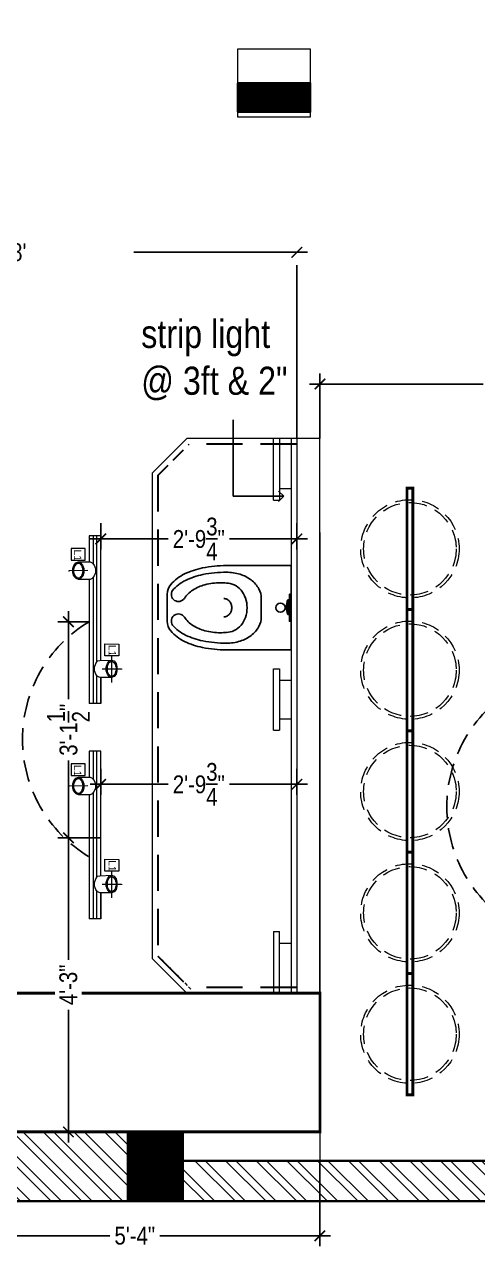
# Model space of a CAD drawing. Header units: inches. Extents: x -109431 to 29005, y -34715 to -1756.
# Drawn here: x -51398.2 to -51320, y -12238.3 to -12024.3 of the extents above; entities that cross this region are included whole.
import ezdxf

# ---------------------------------------------------------------- set-up
doc = ezdxf.new("R2010")
doc.units = ezdxf.units.IN
doc.header["$LTSCALE"] = 0.05
doc.header["$MEASUREMENT"] = 0
doc.header["$PDMODE"] = 3
doc.header["$PDSIZE"] = -4
for name, pattern in [('A2-XREF-115_FURN$0$HIDDEN', [0.375, 0.25, -0.125]), ('ACAD_ISO03W100', [30, 12, -18]), ('DASHED2', [0.375, 0.25, -0.125])]:
    doc.linetypes.add(name, pattern=pattern)
doc.layers.get('Defpoints').update_dxf_attribs({"linetype": 'DASHED2'})
for name, color, linetype in [('Civil Dimension - Text', 7, 'Continuous'), ('Column', 6, 'Continuous'), ('Flooring Layout', 7, 'Continuous'), ('T-furniture', 7, 'Continuous')]:
    doc.layers.add(name, color=color, linetype=linetype)
for name, color, linetype, lineweight in [('Electrical power fixture', 144, 'Continuous', 15), ('Electrical text & dimension', 140, 'Continuous', 9), ('FURNITURE', 1, 'Continuous', 18), ('hatch', 7, 'Continuous', 25), ('WALL', 7, 'Continuous', 35)]:
    doc.layers.add(name, color=color, linetype=linetype, lineweight=lineweight)
doc.styles.add('1MMOF3-32', font='ARIALN.TTF', dxfattribs={"height": 4.86})
doc.styles.add('9-128OF1-4', font='ARIALN.TTF', dxfattribs={"height": 3.0792})
doc.styles.add('PDF Arial', font='arial.ttf')
doc.dimstyles.new('DIM 1-4', dxfattribs={"dimtxt": 3.0792, "dimasz": 1.82, "dimexe": 1.82, "dimexo": 0, "dimgap": 0.09, "dimtad": 0, "dimzin": 0, "dimdsep": 46, "dimlunit": 4, "dimtxsty": '9-128OF1-4', "dimblk": 'ARCHTICK', "dimcen": 1.8125, "dimdle": 1.82, "dimclrd": 8, "dimclre": 8, "dimadec": 0, "dimazin": 0, "dimtfac": 1, "dimtofl": 0, "dimtmove": 0, "dimatfit": 3, "dimldrblk": 'OPEN90', "dimfxl": 1, "dimtolj": 1, "dimtzin": 0, "dimlwd": -1, "dimarcsym": 0})
pattern_1 = [(315, (-47162.779, 72304.417), (2.65165043, 2.65165043), []), (315, (-47162.779, 72302.6493), (2.65165043, 2.65165043), [])]
pattern_2 = [(315, (3289.88327, 0), (0.08838834765, 0.08838834765), [])]

# ---------------------------------------------------------------- blocks, each defined once
blk = doc.blocks.new('A$C26633AF0')
at = {"layer": 'T-furniture', "color": 11}
blk.add_lwpolyline([(0, 10.5, 0.049648), (0.42, 6.25, 0.06346), (1.49, 3.08, 0.103485), (3.38, 0.63, 0.178458), (5.1, 0), (9.9, 0, 0.178458), (11.62, 0.63, 0.103485), (13.51, 3.08, 0.06346), (14.58, 6.25, 0.049648), (15, 10.5), (15, 22), (0, 22)], format="xyb", close=True, dxfattribs=at)
at = {"layer": 'T-furniture', "color": 1, "ltscale": 2}
for points in [[(5.08, 21.72), (5.08, 22), (9.92, 22), (9.92, 21.72)], [(6.09, 21.44), (6.09, 21.71), (8.68, 21.71), (8.68, 21.44)]]:
    blk.add_lwpolyline(points, close=True, dxfattribs=at)
at = {"layer": 'T-furniture', "color": 1}
blk.add_lwpolyline([(10.58, 0.94, 0.103485), (12.37, 3.25, 0.06346), (13.41, 6.33, 0.049648), (13.82, 10.5, 0.075858), (13.45, 12.95, 0.086069), (12.45, 14.9, 0.105985), (10.85, 16.27, 0.126201), (9.13, 16.72), (5.87, 16.72, 0.126201), (4.15, 16.27, 0.105985), (2.55, 14.9, 0.086069), (1.55, 12.95, 0.075858), (1.18, 10.5, 0.049648), (1.59, 6.33, 0.06346), (2.63, 3.25, 0.103485), (4.42, 0.94, 0.097511), (4.88, 0.75, 0.09808), (5.38, 0.75, 0.098895), (5.84, 0.93, 0.099479), (6.19, 1.28, 0.099479), (6.37, 1.73, 0.098895), (6.37, 2.23, 0.09808), (6.18, 2.69, 0.097511), (5.83, 3.04, -0.102445), (4.35, 4.55, -0.077884), (3.41, 6.69, -0.065096), (3.05, 9.46, -0.024284), (3.1, 10.5, -0.115331), (3.42, 11.88, -0.103946), (4.39, 13.11, -0.091071), (5.78, 13.9, -0.083675), (7.5, 14.19, -0.083675), (9.22, 13.9, -0.091071), (10.61, 13.11, -0.103946), (11.58, 11.88, -0.115331), (11.9, 10.5, -0.024284), (11.95, 9.46, -0.065096), (11.59, 6.69, -0.077884), (10.65, 4.55, -0.102445), (9.17, 3.04, 0.097511), (8.82, 2.69, 0.09808), (8.63, 2.23, 0.098895), (8.63, 1.73, 0.099479), (8.81, 1.28, 0.099479), (9.16, 0.93, 0.098895), (9.62, 0.75, 0.09808), (10.12, 0.75, 0.097511)], format="xyb", close=True, dxfattribs=at)
blk.add_lwpolyline([(5.87, 10.04, -0.111064), (5.99, 10.58, -0.102841), (6.35, 11.05, -0.093011), (6.87, 11.35, -0.087082), (7.5, 11.47, -0.087082), (8.13, 11.35, -0.093011), (8.65, 11.05, -0.102841), (9.01, 10.58, -0.111064), (9.13, 10.04, -0.111064)], format="xyb", dxfattribs=at)
blk.add_circle((7.5, 20.12), 0.816, dxfattribs=at)
at = {"layer": 'T-furniture', "color": 1, "ltscale": 2}
blk.add_arc((7.39, 24.57), 3.39, 247.5212, 292.4788, dxfattribs=at)
blk = doc.blocks.new('_ArchTick')
at = {"color": 0, "const_width": 0.15}
blk.add_lwpolyline([(-0.5, -0.5), (0.5, 0.5)], dxfattribs=at)
blk = doc.blocks.new('*D365')
at = {"layer": 'Defpoints', "color": 0, "ltscale": 50, "transparency": 16777216}
for p in [(-51385.03, -12153.03), (-51351.15, -12153.03), (-51351.15, -12155.74)]:
    blk.add_point(p, dxfattribs=at)
at = {"layer": 'Flooring Layout', "color": 8, "linetype": 'ACAD_ISO03W100', "lineweight": -2, "ltscale": 50, "transparency": 16777216}
for p, q in [((-51385.03, -12153.03), (-51385.03, -12157.56)), ((-51351.15, -12153.03), (-51351.15, -12157.56))]:
    blk.add_line(p, q, dxfattribs=at)
at = {"layer": 'Flooring Layout', "color": 8, "linetype": 'ACAD_ISO03W100', "ltscale": 50, "transparency": 16777216}
for p, q in [((-51386.85, -12155.74), (-51372.52, -12155.74)), ((-51349.33, -12155.74), (-51363.66, -12155.74))]:
    blk.add_line(p, q, dxfattribs=at)
at = {"layer": 'Flooring Layout', "color": 8, "ltscale": 50, "transparency": 16777216, "xscale": 1.82, "yscale": 1.82, "zscale": 1.82, "rotation": 180}
blk.add_blockref('_ArchTick', (-51385.03, -12155.74), dxfattribs=at)
at = {"layer": 'Flooring Layout', "color": 8, "ltscale": 50, "transparency": 16777216, "xscale": 1.82, "yscale": 1.82, "zscale": 1.82}
blk.add_blockref('_ArchTick', (-51351.15, -12155.74), dxfattribs=at)
at = {"layer": 'Flooring Layout', "color": 0, "ltscale": 50, "transparency": 16777216, "insert": (-51368.09, -12155.74), "char_height": 3.0792, "attachment_point": 5, "style": '9-128OF1-4', "bg_fill": 3, "box_fill_scale": 1.25, "bg_fill_color": 256, "bg_fill_true_color": 13158600, "bg_fill_transparency": 0}
blk.add_mtext('\\A1;2\'-9{\\H1x;\\S3/4;}"', dxfattribs=at)
blk = doc.blocks.new('_Open90')
at = {"color": 0, "linetype": 'ByBlock', "lineweight": -2}
for p, q in [((0, 0), (-1, 0)), ((-0.5, 0.5), (0, 0)), ((0, 0), (-0.5, -0.5))]:
    blk.add_line(p, q, dxfattribs=at)
blk = doc.blocks.new('*D366')
at = {"layer": 'Defpoints', "color": 0, "ltscale": 50, "transparency": 16777216}
for p in [(-51385.03, -12110.56), (-51351.15, -12110.56), (-51351.15, -12113.28)]:
    blk.add_point(p, dxfattribs=at)
at = {"layer": 'Flooring Layout', "color": 8, "linetype": 'ACAD_ISO03W100', "lineweight": -2, "ltscale": 50, "transparency": 16777216}
for p, q in [((-51385.03, -12110.56), (-51385.03, -12115.1)), ((-51351.15, -12110.56), (-51351.15, -12115.1))]:
    blk.add_line(p, q, dxfattribs=at)
at = {"layer": 'Flooring Layout', "color": 8, "linetype": 'ACAD_ISO03W100', "ltscale": 50, "transparency": 16777216}
for p, q in [((-51386.85, -12113.28), (-51372.52, -12113.28)), ((-51349.33, -12113.28), (-51363.66, -12113.28))]:
    blk.add_line(p, q, dxfattribs=at)
at = {"layer": 'Flooring Layout', "color": 8, "ltscale": 50, "transparency": 16777216, "xscale": 1.82, "yscale": 1.82, "zscale": 1.82, "rotation": 180}
blk.add_blockref('_ArchTick', (-51385.03, -12113.28), dxfattribs=at)
at = {"layer": 'Flooring Layout', "color": 8, "ltscale": 50, "transparency": 16777216, "xscale": 1.82, "yscale": 1.82, "zscale": 1.82}
blk.add_blockref('_ArchTick', (-51351.15, -12113.28), dxfattribs=at)
at = {"layer": 'Flooring Layout', "color": 0, "ltscale": 50, "transparency": 16777216, "insert": (-51368.09, -12113.28), "char_height": 3.0792, "attachment_point": 5, "style": '9-128OF1-4', "bg_fill": 3, "box_fill_scale": 1.25, "bg_fill_color": 256, "bg_fill_true_color": 13158600, "bg_fill_transparency": 0}
blk.add_mtext('\\A1;2\'-9{\\H1x;\\S3/4;}"', dxfattribs=at)
blk = doc.blocks.new('*D368')
at = {"layer": 'Defpoints', "color": 0, "ltscale": 50, "transparency": 16777216}
for p in [(-51347.16, -12220.89), (-51411.15, -12227.88), (-51411.15, -12233.86)]:
    blk.add_point(p, dxfattribs=at)
at = {"layer": 'Flooring Layout', "color": 8, "linetype": 'ACAD_ISO03W100', "lineweight": -2, "ltscale": 50, "transparency": 16777216}
for p, q in [((-51347.16, -12220.89), (-51347.16, -12235.68)), ((-51411.15, -12227.88), (-51411.15, -12235.68))]:
    blk.add_line(p, q, dxfattribs=at)
at = {"layer": 'Flooring Layout', "color": 8, "linetype": 'ACAD_ISO03W100', "ltscale": 50, "transparency": 16777216}
for p, q in [((-51412.97, -12233.86), (-51382.6, -12233.86)), ((-51345.34, -12233.86), (-51375.71, -12233.86))]:
    blk.add_line(p, q, dxfattribs=at)
at = {"layer": 'Flooring Layout', "color": 8, "ltscale": 50, "transparency": 16777216, "xscale": 1.82, "yscale": 1.82, "zscale": 1.82, "rotation": 180}
blk.add_blockref('_ArchTick', (-51411.15, -12233.86), dxfattribs=at)
at = {"layer": 'Flooring Layout', "color": 8, "ltscale": 50, "transparency": 16777216, "xscale": 1.82, "yscale": 1.82, "zscale": 1.82}
blk.add_blockref('_ArchTick', (-51347.16, -12233.86), dxfattribs=at)
at = {"layer": 'Flooring Layout', "color": 0, "ltscale": 50, "transparency": 16777216, "insert": (-51379.15, -12233.86), "char_height": 3.079, "attachment_point": 5, "style": '9-128OF1-4', "bg_fill": 3, "box_fill_scale": 1.25, "bg_fill_color": 256, "bg_fill_true_color": 13158600, "bg_fill_transparency": 0}
blk.add_mtext('\\A1;5\'-4"', dxfattribs=at)
blk = doc.blocks.new('*D379')
at = {"layer": 'Civil Dimension - Text', "color": 8, "linetype": 'ACAD_ISO03W100', "ltscale": 50, "transparency": 16777216}
for p, q in [((-51449.06, -12063.68), (-51400.45, -12063.68)), ((-51349.33, -12063.68), (-51397.95, -12063.68))]:
    blk.add_line(p, q, dxfattribs=at)
at = {"layer": 'Civil Dimension - Text', "color": 8, "linetype": 'ACAD_ISO03W100', "lineweight": -2, "ltscale": 50, "transparency": 16777216}
for p, q in [((-51447.24, -12086.88), (-51447.24, -12061.86)), ((-51351.15, -12095.88), (-51351.15, -12061.86))]:
    blk.add_line(p, q, dxfattribs=at)
at = {"layer": 'Defpoints', "color": 0, "ltscale": 50, "transparency": 16777216}
for p in [(-51351.15, -12063.68), (-51447.24, -12086.88), (-51351.15, -12095.88)]:
    blk.add_point(p, dxfattribs=at)
at = {"layer": 'Civil Dimension - Text', "color": 8, "ltscale": 50, "transparency": 16777216, "xscale": 1.82, "yscale": 1.82, "zscale": 1.82, "rotation": 180}
blk.add_blockref('_ArchTick', (-51447.24, -12063.68), dxfattribs=at)
at = {"layer": 'Civil Dimension - Text', "color": 8, "ltscale": 50, "transparency": 16777216, "xscale": 1.82, "yscale": 1.82, "zscale": 1.82}
blk.add_blockref('_ArchTick', (-51351.15, -12063.68), dxfattribs=at)
at = {"layer": 'Civil Dimension - Text', "color": 0, "ltscale": 50, "transparency": 16777216, "insert": (-51399.2, -12063.68), "char_height": 3.079, "attachment_point": 5, "style": '9-128OF1-4', "bg_fill": 3, "box_fill_scale": 1.25, "bg_fill_color": 256, "bg_fill_true_color": 13158600, "bg_fill_transparency": 0}
blk.add_mtext("\\A1;8'", dxfattribs=at)
blk = doc.blocks.new('*D384')
at = {"layer": 'Civil Dimension - Text', "color": 8, "linetype": 'ACAD_ISO03W100', "lineweight": -2, "ltscale": 50, "transparency": 16777216}
for p, q in [((-51347.15, -12095.88), (-51347.15, -12084.65)), ((-51236.48, -12115.87), (-51236.48, -12084.65))]:
    blk.add_line(p, q, dxfattribs=at)
at = {"layer": 'Civil Dimension - Text', "color": 8, "linetype": 'ACAD_ISO03W100', "ltscale": 50, "transparency": 16777216}
for p, q in [((-51348.97, -12086.47), (-51296.23, -12086.47)), ((-51234.66, -12086.47), (-51287.41, -12086.47))]:
    blk.add_line(p, q, dxfattribs=at)
at = {"layer": 'Defpoints', "color": 0, "ltscale": 50, "transparency": 16777216}
for p in [(-51347.15, -12086.47), (-51347.15, -12095.88), (-51236.48, -12115.87)]:
    blk.add_point(p, dxfattribs=at)
at = {"layer": 'Civil Dimension - Text', "color": 8, "ltscale": 50, "transparency": 16777216, "xscale": 1.82, "yscale": 1.82, "zscale": 1.82, "rotation": 180}
blk.add_blockref('_ArchTick', (-51347.15, -12086.47), dxfattribs=at)
at = {"layer": 'Civil Dimension - Text', "color": 8, "ltscale": 50, "transparency": 16777216, "xscale": 1.82, "yscale": 1.82, "zscale": 1.82}
blk.add_blockref('_ArchTick', (-51236.48, -12086.47), dxfattribs=at)
at = {"layer": 'Civil Dimension - Text', "color": 0, "ltscale": 50, "transparency": 16777216, "insert": (-51291.82, -12086.47), "char_height": 3.0792, "attachment_point": 5, "style": '9-128OF1-4', "bg_fill": 3, "box_fill_scale": 1.25, "bg_fill_color": 256, "bg_fill_true_color": 13158600, "bg_fill_transparency": 0}
blk.add_mtext('\\A1;9\'-2{\\H1x;\\S3/4;}"', dxfattribs=at)
blk = doc.blocks.new('*D401')
at = {"layer": 'Civil Dimension - Text', "color": 8, "linetype": 'ACAD_ISO03W100', "ltscale": 50, "transparency": 16777216}
for p, q in [((-51390.62, -12163.18), (-51390.62, -12186.94)), ((-51390.62, -12217.7), (-51390.62, -12193.94))]:
    blk.add_line(p, q, dxfattribs=at)
at = {"layer": 'Civil Dimension - Text', "color": 8, "linetype": 'ACAD_ISO03W100', "lineweight": -2, "ltscale": 50, "transparency": 16777216}
for p, q in [((-51385.03, -12165), (-51392.44, -12165)), ((-51385.03, -12215.88), (-51392.44, -12215.88))]:
    blk.add_line(p, q, dxfattribs=at)
at = {"layer": 'Defpoints', "color": 0, "ltscale": 50, "transparency": 16777216}
for p in [(-51385.03, -12165), (-51390.62, -12215.88), (-51385.03, -12215.88)]:
    blk.add_point(p, dxfattribs=at)
at = {"layer": 'Civil Dimension - Text', "color": 8, "ltscale": 50, "transparency": 16777216, "xscale": 1.82, "yscale": 1.82, "zscale": 1.82}
for p, rotation in [((-51390.62, -12165), 90), ((-51390.62, -12215.88), 270)]:
    blk.add_blockref('_ArchTick', p, dxfattribs=dict(at, rotation=rotation))
at = {"layer": 'Civil Dimension - Text', "color": 0, "ltscale": 50, "transparency": 16777216, "insert": (-51390.62, -12190.44), "char_height": 3.079, "attachment_point": 5, "rotation": 90, "style": '9-128OF1-4', "bg_fill": 3, "box_fill_scale": 1.25, "bg_fill_color": 256, "bg_fill_true_color": 13158600, "bg_fill_transparency": 0}
blk.add_mtext('\\A1;4\'-3"', dxfattribs=at)
blk = doc.blocks.new('*D402')
at = {"layer": 'Defpoints', "color": 0, "ltscale": 50, "transparency": 16777216}
for p in [(-51390.62, -12127.61), (-51387.04, -12127.61), (-51385.03, -12165)]:
    blk.add_point(p, dxfattribs=at)
at = {"layer": 'Flooring Layout', "color": 8, "linetype": 'ACAD_ISO03W100', "lineweight": -2, "ltscale": 50, "transparency": 16777216}
for p, q in [((-51387.04, -12127.61), (-51392.44, -12127.61)), ((-51385.03, -12165), (-51392.44, -12165))]:
    blk.add_line(p, q, dxfattribs=at)
at = {"layer": 'Flooring Layout', "color": 8, "linetype": 'ACAD_ISO03W100', "ltscale": 50, "transparency": 16777216}
for p, q in [((-51390.62, -12125.79), (-51390.62, -12141.93)), ((-51390.62, -12166.82), (-51390.62, -12150.68))]:
    blk.add_line(p, q, dxfattribs=at)
at = {"layer": 'Flooring Layout', "color": 8, "ltscale": 50, "transparency": 16777216, "xscale": 1.82, "yscale": 1.82, "zscale": 1.82}
for p, rotation in [((-51390.62, -12127.61), 90), ((-51390.62, -12165), 270)]:
    blk.add_blockref('_ArchTick', p, dxfattribs=dict(at, rotation=rotation))
at = {"layer": 'Flooring Layout', "color": 0, "ltscale": 50, "transparency": 16777216, "insert": (-51390.62, -12146.3), "char_height": 3.0792, "attachment_point": 5, "rotation": 90, "style": '9-128OF1-4', "bg_fill": 3, "box_fill_scale": 1.25, "bg_fill_color": 256, "bg_fill_true_color": 13158600, "bg_fill_transparency": 0}
blk.add_mtext('\\A1;3\'-1{\\H1x;\\S1/2;}"', dxfattribs=at)

msp = doc.modelspace()

# ---------------------------------------------------------------- hatches: boundary and pattern name
at = {"layer": 'Column', "ltscale": 0.25}
h = msp.add_hatch(dxfattribs=at)
h.set_pattern_fill('ANSI31', color=1, angle=270)
h.set_pattern_definition(pattern_2)
h.paths.add_polyline_path([(-51348.83164, -12039.38316), (-51348.83164, -12034.38316), (-51361.33164, -12034.38316), (-51361.33164, -12039.38316)])
h = msp.add_hatch(dxfattribs=at)
h.set_pattern_fill('ANSI31', color=1, angle=270)
h.set_pattern_definition(pattern_2)
h.paths.add_polyline_path([(-51370.83207, -12227.88316), (-51370.83207, -12215.88316), (-51380.36559, -12215.88316), (-51380.36559, -12227.88316)])
at = {"layer": 'hatch', "ltscale": 0.25}
h = msp.add_hatch(dxfattribs=at)
h.set_pattern_fill('ANSI32', color=8, scale=10, angle=270)
h.set_pattern_definition(pattern_1)
h.paths.add_polyline_path([(-50942.03535, -11990.94444), (-50942.03535, -12220.94444), (-51370.83207, -12220.88316), (-51370.83207, -12227.88316), (-50932.03535, -12227.88316), (-50932.03535, -11958.88316), (-51114.81289, -11958.88316), (-51114.81289, -11968.88316), (-51090.83164, -11968.88316), (-51079.33164, -11968.88316), (-51079.33164, -11979.88316), (-50980.53535, -11987.84269), (-50969.03535, -11988.76919)])
h.paths.add_polyline_path([(-50969.44979, -11987.73849), (-50969.44979, -11994.82989), (-50961.20695, -11994.82989), (-50961.20695, -11987.73849)], flags=24)
h = msp.add_hatch(dxfattribs=at)
h.set_pattern_fill('ANSI32', color=8, scale=10, angle=270)
h.set_pattern_definition(pattern_1)
h.paths.add_polyline_path([(-51380.36559, -12227.88316), (-51380.36559, -12215.88316), (-51543.33164, -12215.88316), (-51543.33164, -12044.88316), (-51553.33164, -12044.88316), (-51553.33164, -12227.88316)])

# ---------------------------------------------------------------- linework, layer by layer
at = {"layer": 'Electrical power fixture'}
for p, q in [((-51385.02731, -12137.24737), (-51385.02731, -12141.74737)), ((-51385.02731, -12141.74737), (-51387.04161, -12141.74737)), ((-51385.02731, -12174.5044), (-51385.02731, -12179.0044)), ((-51385.02731, -12179.0044), (-51387.04161, -12179.0044))]:
    msp.add_line(p, q, dxfattribs=at)
for points in [[(-51385.02731, -12134.30339), (-51385.02731, -12112.76579), (-51387.04161, -12112.76579), (-51387.04161, -12117.25925)], [(-51385.72458, -12134.53581), (-51385.72458, -12112.76579), (-51386.34438, -12112.76579), (-51386.34438, -12117.56914), (-51386.34438, -12117.64661)], [(-51390.14054, -12114.93504), (-51390.14054, -12116.94935), (-51387.73888, -12116.94935), (-51387.73888, -12114.93504), (-51390.14054, -12114.93504), (-51390.14054, -12115.01251)], [(-51387.27402, -12118.73124), (-51390.52793, -12118.80871), (-51390.52793, -12118.88618)], [(-51388.90098, -12120.04828), (-51388.97845, -12120.04828), (-51389.05592, -12120.04828), (-51389.13339, -12120.04828), (-51389.13339, -12119.97081), (-51389.21086, -12119.97081), (-51389.21086, -12119.89333), (-51389.28837, -12119.89333), (-51389.28837, -12119.81586), (-51389.36584, -12119.81586), (-51389.36584, -12119.73839), (-51389.44331, -12119.73839), (-51389.44331, -12119.66092), (-51389.52078, -12119.58344), (-51389.52078, -12119.50597), (-51389.52078, -12119.4285), (-51389.59825, -12119.4285), (-51389.59825, -12119.35102), (-51389.59825, -12119.27355), (-51389.59825, -12119.19608), (-51389.59825, -12119.1186), (-51389.67572, -12119.1186), (-51389.67572, -12119.04113), (-51389.67572, -12118.96366), (-51389.67572, -12118.88618), (-51389.67572, -12118.80871), (-51389.67572, -12118.73124), (-51389.67572, -12118.65376), (-51389.67572, -12118.57629), (-51389.67572, -12118.49882), (-51389.67572, -12118.42134), (-51389.59825, -12118.34387), (-51389.59825, -12118.2664), (-51389.59825, -12118.18892), (-51389.59825, -12118.11145), (-51389.52078, -12118.11145), (-51389.52078, -12118.03398), (-51389.52078, -12117.9565), (-51389.44331, -12117.87903), (-51389.44331, -12117.80156), (-51389.36584, -12117.80156), (-51389.36584, -12117.72409), (-51389.28837, -12117.64661), (-51389.21086, -12117.56914), (-51389.13339, -12117.56914), (-51389.13339, -12117.49167), (-51389.05592, -12117.49167), (-51388.97845, -12117.49167), (-51388.90098, -12117.49167), (-51388.82351, -12117.49167), (-51388.74604, -12117.49167), (-51388.66857, -12117.49167), (-51388.66857, -12117.56914), (-51388.5911, -12117.56914), (-51388.5911, -12117.64661), (-51388.51363, -12117.64661), (-51388.51363, -12117.72409), (-51388.43616, -12117.72409), (-51388.43616, -12117.80156), (-51388.35869, -12117.87903), (-51388.35869, -12117.9565), (-51388.28122, -12117.9565), (-51388.28122, -12118.03398), (-51388.28122, -12118.11145), (-51388.28122, -12118.18892), (-51388.20371, -12118.18892), (-51388.20371, -12118.2664), (-51388.20371, -12118.34387), (-51388.20371, -12118.42134), (-51388.20371, -12118.49882), (-51388.12624, -12118.57629), (-51388.12624, -12118.65376), (-51388.12624, -12118.73124), (-51388.12624, -12118.80871), (-51388.12624, -12118.88618), (-51388.12624, -12118.96366), (-51388.20371, -12119.04113), (-51388.20371, -12119.1186), (-51388.20371, -12119.19608), (-51388.20371, -12119.27355), (-51388.20371, -12119.35102), (-51388.28122, -12119.35102), (-51388.28122, -12119.4285), (-51388.28122, -12119.50597), (-51388.28122, -12119.58344), (-51388.35869, -12119.58344), (-51388.35869, -12119.66092), (-51388.35869, -12119.73839), (-51388.43616, -12119.73839), (-51388.43616, -12119.81586), (-51388.51363, -12119.81586), (-51388.51363, -12119.89333), (-51388.5911, -12119.89333), (-51388.5911, -12119.97081), (-51388.66857, -12119.97081), (-51388.66857, -12120.04828), (-51388.74604, -12120.04828), (-51388.82351, -12120.04828), (-51388.90098, -12120.04828), (-51388.90098, -12120.12575)], [(-51388.90098, -12117.25925), (-51386.88667, -12117.25925), (-51386.49932, -12117.41419), (-51386.1894, -12117.80156), (-51385.95699, -12118.42134), (-51385.95699, -12119.1186), (-51386.1894, -12119.66092), (-51386.49932, -12120.12575), (-51386.88667, -12120.2807), (-51388.90098, -12120.2807)], [(-51387.04161, -12120.2807), (-51387.04161, -12141.74737)], [(-51386.34438, -12119.97081), (-51386.34438, -12141.74737)], [(-51381.92838, -12131.51434), (-51381.92838, -12133.52865), (-51384.33004, -12133.52865), (-51384.33004, -12131.43687), (-51381.92838, -12131.51434), (-51381.92838, -12131.59182)], [(-51383.16795, -12137.24737), (-51385.10478, -12137.24737), (-51385.56964, -12137.09243), (-51385.87952, -12136.70506), (-51386.11193, -12136.08527), (-51386.11193, -12135.46549), (-51385.87952, -12134.8457), (-51385.56964, -12134.38086), (-51385.18225, -12134.30339), (-51383.16795, -12134.22592)], [(-51383.16795, -12133.52865), (-51383.16795, -12138.0221), (-51383.16795, -12138.09958)], [(-51384.7949, -12135.77538), (-51381.46352, -12135.77538), (-51381.46352, -12135.85285)], [(-51383.16795, -12134.45834), (-51383.09047, -12134.45834), (-51383.013, -12134.45834), (-51382.93553, -12134.53581), (-51382.85806, -12134.53581), (-51382.85806, -12134.61328), (-51382.78059, -12134.61328), (-51382.78059, -12134.69076), (-51382.70312, -12134.69076), (-51382.70312, -12134.76823), (-51382.62565, -12134.76823), (-51382.62565, -12134.8457), (-51382.62565, -12134.92318), (-51382.54818, -12134.92318), (-51382.54818, -12135.00065), (-51382.54818, -12135.07812), (-51382.47071, -12135.07812), (-51382.47071, -12135.1556), (-51382.47071, -12135.23307), (-51382.47071, -12135.31054), (-51382.3932, -12135.38801), (-51382.3932, -12135.46549), (-51382.3932, -12135.54296), (-51382.3932, -12135.62043), (-51382.3932, -12135.69791), (-51382.3932, -12135.77538), (-51382.3932, -12135.85285), (-51382.3932, -12135.93033), (-51382.3932, -12136.0078), (-51382.3932, -12136.08527), (-51382.3932, -12136.16275), (-51382.47071, -12136.16275), (-51382.47071, -12136.24022), (-51382.47071, -12136.31769), (-51382.47071, -12136.39517), (-51382.54818, -12136.47264), (-51382.54818, -12136.55011), (-51382.54818, -12136.62759), (-51382.62565, -12136.62759), (-51382.62565, -12136.70506), (-51382.62565, -12136.78253), (-51382.70312, -12136.78253), (-51382.70312, -12136.86001), (-51382.78059, -12136.86001), (-51382.78059, -12136.93748), (-51382.85806, -12136.93748), (-51382.93553, -12137.01495), (-51383.013, -12137.01495), (-51383.09047, -12137.01495), (-51383.09047, -12137.09243), (-51383.16795, -12137.09243), (-51383.16795, -12137.01495), (-51383.24542, -12137.01495), (-51383.32289, -12137.01495), (-51383.40036, -12137.01495), (-51383.40036, -12136.93748), (-51383.47787, -12136.93748), (-51383.47787, -12136.86001), (-51383.55534, -12136.86001), (-51383.55534, -12136.78253), (-51383.63281, -12136.78253), (-51383.63281, -12136.70506), (-51383.71028, -12136.70506), (-51383.71028, -12136.62759), (-51383.71028, -12136.55011), (-51383.78775, -12136.55011), (-51383.78775, -12136.47264), (-51383.78775, -12136.39517), (-51383.78775, -12136.31769), (-51383.86522, -12136.31769), (-51383.86522, -12136.24022), (-51383.86522, -12136.16275), (-51383.86522, -12136.08527), (-51383.86522, -12136.0078), (-51383.86522, -12135.93033), (-51383.86522, -12135.85285), (-51383.94269, -12135.85285), (-51383.94269, -12135.77538), (-51383.94269, -12135.69791), (-51383.86522, -12135.62043), (-51383.86522, -12135.54296), (-51383.86522, -12135.46549), (-51383.86522, -12135.38801), (-51383.86522, -12135.31054), (-51383.86522, -12135.23307), (-51383.78775, -12135.1556), (-51383.78775, -12135.07812), (-51383.78775, -12135.00065), (-51383.71028, -12134.92318), (-51383.71028, -12134.8457), (-51383.63281, -12134.8457), (-51383.63281, -12134.76823), (-51383.63281, -12134.69076), (-51383.55534, -12134.69076), (-51383.55534, -12134.61328), (-51383.47787, -12134.61328), (-51383.47787, -12134.53581), (-51383.40036, -12134.53581), (-51383.32289, -12134.53581), (-51383.32289, -12134.45834), (-51383.24542, -12134.45834), (-51383.16795, -12134.45834), (-51383.16795, -12134.53581)], [(-51385.72458, -12141.74737), (-51385.72458, -12137.01495), (-51385.72458, -12137.09243)], [(-51385.02731, -12141.74737), (-51385.02731, -12137.24737)], [(-51385.02731, -12171.56042), (-51385.02731, -12150.02282), (-51387.04161, -12150.02282), (-51387.04161, -12154.51628)], [(-51385.72458, -12171.79284), (-51385.72458, -12150.02282), (-51386.34438, -12150.02282), (-51386.34438, -12154.82617), (-51386.34438, -12154.90364)], [(-51390.14054, -12152.19207), (-51390.14054, -12154.20638), (-51387.73888, -12154.20638), (-51387.73888, -12152.19207), (-51390.14054, -12152.19207), (-51390.14054, -12152.26954)], [(-51388.90098, -12157.30531), (-51388.97845, -12157.30531), (-51389.05592, -12157.30531), (-51389.13339, -12157.30531), (-51389.13339, -12157.22784), (-51389.21086, -12157.22784), (-51389.21086, -12157.15036), (-51389.28837, -12157.15036), (-51389.28837, -12157.07289), (-51389.36584, -12157.07289), (-51389.36584, -12156.99542), (-51389.44331, -12156.99542), (-51389.44331, -12156.91795), (-51389.52078, -12156.84047), (-51389.52078, -12156.763), (-51389.52078, -12156.68553), (-51389.59825, -12156.68553), (-51389.59825, -12156.60805), (-51389.59825, -12156.53058), (-51389.59825, -12156.45311), (-51389.59825, -12156.37563), (-51389.67572, -12156.37563), (-51389.67572, -12156.29816), (-51389.67572, -12156.22069), (-51389.67572, -12156.14321), (-51389.67572, -12156.06574), (-51389.67572, -12155.98827), (-51389.67572, -12155.91079), (-51389.67572, -12155.83332), (-51389.67572, -12155.75585), (-51389.67572, -12155.67837), (-51389.59825, -12155.6009), (-51389.59825, -12155.52343), (-51389.59825, -12155.44595), (-51389.59825, -12155.36848), (-51389.52078, -12155.36848), (-51389.52078, -12155.29101), (-51389.52078, -12155.21353), (-51389.44331, -12155.13606), (-51389.44331, -12155.05859), (-51389.36584, -12155.05859), (-51389.36584, -12154.98112), (-51389.28837, -12154.90364), (-51389.21086, -12154.82617), (-51389.13339, -12154.82617), (-51389.13339, -12154.7487), (-51389.05592, -12154.7487), (-51388.97845, -12154.7487), (-51388.90098, -12154.7487), (-51388.82351, -12154.7487), (-51388.74604, -12154.7487), (-51388.66857, -12154.7487), (-51388.66857, -12154.82617), (-51388.5911, -12154.82617), (-51388.5911, -12154.90364), (-51388.51363, -12154.90364), (-51388.51363, -12154.98112), (-51388.43616, -12154.98112), (-51388.43616, -12155.05859), (-51388.35869, -12155.13606), (-51388.35869, -12155.21353), (-51388.28122, -12155.21353), (-51388.28122, -12155.29101), (-51388.28122, -12155.36848), (-51388.28122, -12155.44595), (-51388.20371, -12155.44595), (-51388.20371, -12155.52343), (-51388.20371, -12155.6009), (-51388.20371, -12155.67837), (-51388.20371, -12155.75585), (-51388.12624, -12155.83332), (-51388.12624, -12155.91079), (-51388.12624, -12155.98827), (-51388.12624, -12156.06574), (-51388.12624, -12156.14321), (-51388.12624, -12156.22069), (-51388.20371, -12156.29816), (-51388.20371, -12156.37563), (-51388.20371, -12156.45311), (-51388.20371, -12156.53058), (-51388.20371, -12156.60805), (-51388.28122, -12156.60805), (-51388.28122, -12156.68553), (-51388.28122, -12156.763), (-51388.28122, -12156.84047), (-51388.35869, -12156.84047), (-51388.35869, -12156.91795), (-51388.35869, -12156.99542), (-51388.43616, -12156.99542), (-51388.43616, -12157.07289), (-51388.51363, -12157.07289), (-51388.51363, -12157.15036), (-51388.5911, -12157.15036), (-51388.5911, -12157.22784), (-51388.66857, -12157.22784), (-51388.66857, -12157.30531), (-51388.74604, -12157.30531), (-51388.82351, -12157.30531), (-51388.90098, -12157.30531), (-51388.90098, -12157.38278)], [(-51388.90098, -12154.51628), (-51386.88667, -12154.51628), (-51386.49932, -12154.67122), (-51386.1894, -12155.05859), (-51385.95699, -12155.67837), (-51385.95699, -12156.37563), (-51386.1894, -12156.91795), (-51386.49932, -12157.38278), (-51386.88667, -12157.53774), (-51388.90098, -12157.53774)], [(-51387.27402, -12155.98827), (-51390.52793, -12156.06574), (-51390.52793, -12156.14321)], [(-51387.04161, -12157.53774), (-51387.04161, -12179.0044)], [(-51386.34438, -12157.22784), (-51386.34438, -12179.0044)], [(-51381.92838, -12168.77137), (-51381.92838, -12170.78568), (-51384.33004, -12170.78568), (-51384.33004, -12168.6939), (-51381.92838, -12168.77137), (-51381.92838, -12168.84885)], [(-51383.16795, -12174.5044), (-51385.10478, -12174.5044), (-51385.56964, -12174.34946), (-51385.87952, -12173.96209), (-51386.11193, -12173.3423), (-51386.11193, -12172.72252), (-51385.87952, -12172.10273), (-51385.56964, -12171.63789), (-51385.18225, -12171.56042), (-51383.16795, -12171.48295)], [(-51383.16795, -12171.71537), (-51383.09047, -12171.71537), (-51383.013, -12171.71537), (-51382.93553, -12171.79284), (-51382.85806, -12171.79284), (-51382.85806, -12171.87031), (-51382.78059, -12171.87031), (-51382.78059, -12171.94779), (-51382.70312, -12171.94779), (-51382.70312, -12172.02526), (-51382.62565, -12172.02526), (-51382.62565, -12172.10273), (-51382.62565, -12172.18021), (-51382.54818, -12172.18021), (-51382.54818, -12172.25768), (-51382.54818, -12172.33515), (-51382.47071, -12172.33515), (-51382.47071, -12172.41263), (-51382.47071, -12172.4901), (-51382.47071, -12172.56757), (-51382.3932, -12172.64504), (-51382.3932, -12172.72252), (-51382.3932, -12172.79999), (-51382.3932, -12172.87746), (-51382.3932, -12172.95494), (-51382.3932, -12173.03241), (-51382.3932, -12173.10988), (-51382.3932, -12173.18736), (-51382.3932, -12173.26483), (-51382.3932, -12173.3423), (-51382.3932, -12173.41978), (-51382.47071, -12173.41978), (-51382.47071, -12173.49725), (-51382.47071, -12173.57472), (-51382.47071, -12173.6522), (-51382.54818, -12173.72967), (-51382.54818, -12173.80714), (-51382.54818, -12173.88462), (-51382.62565, -12173.88462), (-51382.62565, -12173.96209), (-51382.62565, -12174.03956), (-51382.70312, -12174.03956), (-51382.70312, -12174.11704), (-51382.78059, -12174.11704), (-51382.78059, -12174.19451), (-51382.85806, -12174.19451), (-51382.93553, -12174.27198), (-51383.013, -12174.27198), (-51383.09047, -12174.27198), (-51383.09047, -12174.34946), (-51383.16795, -12174.34946), (-51383.16795, -12174.27198), (-51383.24542, -12174.27198), (-51383.32289, -12174.27198), (-51383.40036, -12174.27198), (-51383.40036, -12174.19451), (-51383.47787, -12174.19451), (-51383.47787, -12174.11704), (-51383.55534, -12174.11704), (-51383.55534, -12174.03956), (-51383.63281, -12174.03956), (-51383.63281, -12173.96209), (-51383.71028, -12173.96209), (-51383.71028, -12173.88462), (-51383.71028, -12173.80714), (-51383.78775, -12173.80714), (-51383.78775, -12173.72967), (-51383.78775, -12173.6522), (-51383.78775, -12173.57472), (-51383.86522, -12173.57472), (-51383.86522, -12173.49725), (-51383.86522, -12173.41978), (-51383.86522, -12173.3423), (-51383.86522, -12173.26483), (-51383.86522, -12173.18736), (-51383.86522, -12173.10988), (-51383.94269, -12173.10988), (-51383.94269, -12173.03241), (-51383.94269, -12172.95494), (-51383.86522, -12172.87746), (-51383.86522, -12172.79999), (-51383.86522, -12172.72252), (-51383.86522, -12172.64504), (-51383.86522, -12172.56757), (-51383.86522, -12172.4901), (-51383.78775, -12172.41263), (-51383.78775, -12172.33515), (-51383.78775, -12172.25768), (-51383.71028, -12172.18021), (-51383.71028, -12172.10273), (-51383.63281, -12172.10273), (-51383.63281, -12172.02526), (-51383.63281, -12171.94779), (-51383.55534, -12171.94779), (-51383.55534, -12171.87031), (-51383.47787, -12171.87031), (-51383.47787, -12171.79284), (-51383.40036, -12171.79284), (-51383.32289, -12171.79284), (-51383.32289, -12171.71537), (-51383.24542, -12171.71537), (-51383.16795, -12171.71537), (-51383.16795, -12171.79284)], [(-51383.16795, -12170.78568), (-51383.16795, -12175.27913), (-51383.16795, -12175.35661)], [(-51385.72458, -12179.0044), (-51385.72458, -12174.27198), (-51385.72458, -12174.34946)], [(-51385.02731, -12179.0044), (-51385.02731, -12174.5044)], [(-51384.7949, -12173.03241), (-51381.46352, -12173.03241), (-51381.46352, -12173.10988)]]:
    msp.add_lwpolyline(points, dxfattribs=at)
for points in [[(-51388.90098, -12120.2807), (-51389.28837, -12120.12575), (-51389.67572, -12119.73839), (-51389.83066, -12119.1186), (-51389.83066, -12118.42134), (-51389.67572, -12117.87903), (-51389.36584, -12117.41419), (-51388.90098, -12117.25925), (-51388.51363, -12117.41419), (-51388.20371, -12117.80156), (-51387.9713, -12118.42134), (-51387.9713, -12119.1186), (-51388.12624, -12119.73839), (-51388.51363, -12120.12575)], [(-51383.16795, -12134.22592), (-51382.70312, -12134.38086), (-51382.3932, -12134.8457), (-51382.23826, -12135.38801), (-51382.23826, -12136.08527), (-51382.3932, -12136.70506), (-51382.70312, -12137.09243), (-51383.16795, -12137.24737), (-51383.55534, -12137.09243), (-51383.86522, -12136.70506), (-51384.09763, -12136.08527), (-51384.09763, -12135.46549), (-51383.86522, -12134.8457), (-51383.55534, -12134.38086)], [(-51388.90098, -12157.53774), (-51389.28837, -12157.38278), (-51389.67572, -12156.99542), (-51389.83066, -12156.37563), (-51389.83066, -12155.67837), (-51389.67572, -12155.13606), (-51389.36584, -12154.67122), (-51388.90098, -12154.51628), (-51388.51363, -12154.67122), (-51388.20371, -12155.05859), (-51387.9713, -12155.67837), (-51387.9713, -12156.37563), (-51388.12624, -12156.99542), (-51388.51363, -12157.38278)], [(-51383.16795, -12171.48295), (-51382.70312, -12171.63789), (-51382.3932, -12172.10273), (-51382.23826, -12172.64504), (-51382.23826, -12173.3423), (-51382.3932, -12173.96209), (-51382.70312, -12174.34946), (-51383.16795, -12174.5044), (-51383.55534, -12174.34946), (-51383.86522, -12173.96209), (-51384.09763, -12173.3423), (-51384.09763, -12172.72252), (-51383.86522, -12172.10273), (-51383.55534, -12171.63789)]]:
    msp.add_lwpolyline(points, close=True, dxfattribs=at)
at = {"layer": 'Flooring Layout', "linetype": 'A2-XREF-115_FURN$0$HIDDEN', "ltscale": 300}
for centre in [(-51374.85708, -12147.93969), (-51301.52858, -12159.64577)]:
    msp.add_arc(centre, 23.70291, 120.9341308, 239.0658692, dxfattribs=at)
at = {"layer": 'FURNITURE', "ltscale": 50}
for p, q in [((-51376.15397, -12101.88316), (-51370.15397, -12095.88316)), ((-51351.15397, -12095.88316), (-51370.15397, -12095.88316)), ((-51355.15397, -12106.54316), (-51355.15397, -12095.88316)), ((-51354.15397, -12095.88316), (-51354.15397, -12106.54316)), ((-51352.15397, -12095.88316), (-51352.15397, -12191.88316)), ((-51347.15397, -12095.88316), (-51351.15397, -12095.88316)), ((-51351.15397, -12095.88316), (-51351.15397, -12107.52078)), ((-51347.15397, -12191.88316), (-51347.15397, -12095.88316)), ((-51376.15397, -12101.88316), (-51376.15397, -12180.24553)), ((-51376.15397, -12101.88316), (-51376.15397, -12185.88316)), ((-51354.15397, -12104.54316), (-51352.15397, -12104.54316)), ((-51352.15397, -12105.17938), (-51352.15397, -12145.17938)), ((-51355.15397, -12106.54316), (-51354.15397, -12106.54316)), ((-51355.15397, -12146.39434), (-51355.15397, -12135.73434)), ((-51355.15397, -12135.73434), (-51354.15397, -12135.73434)), ((-51354.15397, -12135.73434), (-51354.15397, -12146.39434)), ((-51354.15397, -12137.73434), (-51352.15397, -12137.73434)), ((-51354.15397, -12144.39434), (-51352.15397, -12144.39434)), ((-51355.15397, -12146.39434), (-51354.15397, -12146.39434)), ((-51355.15397, -12181.22316), (-51354.15397, -12181.22316)), ((-51355.15397, -12181.22316), (-51355.15397, -12191.88316)), ((-51354.15397, -12191.88316), (-51354.15397, -12181.22316)), ((-51354.15397, -12183.22316), (-51352.15397, -12183.22316)), ((-51376.15397, -12185.88316), (-51370.15397, -12191.88316)), ((-51381.77106, -12191.88316), (-51347.15397, -12191.88316)), ((-51347.15397, -12208.15701), (-51347.15579, -12220.88654))]:
    msp.add_line(p, q, dxfattribs=at)
at = {"layer": 'FURNITURE', "color": 40, "linetype": 'A2-XREF-115_FURN$0$HIDDEN', "lineweight": 30, "ltscale": 200, "true_color": 0xf8d731}
msp.add_line((-51375.15397, -12102.29737), (-51369.73976, -12096.88316), dxfattribs=at)
at = {"layer": 'FURNITURE', "color": 40, "linetype": 'A2-XREF-115_FURN$0$HIDDEN', "lineweight": 30, "ltscale": 500, "true_color": 0xf8d731}
for p, q in [((-51351.15397, -12096.88316), (-51369.73976, -12096.88316)), ((-51375.15397, -12102.29737), (-51375.15397, -12185.46894)), ((-51375.15397, -12185.46894), (-51369.73976, -12190.88316)), ((-51351.15397, -12190.88316), (-51369.73976, -12190.88316))]:
    msp.add_line(p, q, dxfattribs=at)
at = {"layer": 'FURNITURE', "linetype": 'A2-XREF-115_FURN$0$HIDDEN', "ltscale": 50}
msp.add_line((-51375.15397, -12185.46894), (-51369.44686, -12191.17605), dxfattribs=at)
at = {"layer": 'FURNITURE', "ltscale": 50}
msp.add_lwpolyline([(-51361.33164, -12028.46702), (-51348.83164, -12028.46702), (-51348.83164, -12040.29929), (-51361.33164, -12040.29929)], close=True, dxfattribs=at)
for points in [[(-51351.15397, -12095.88316), (-51351.15397, -12191.88316)], [(-51347.15397, -12112.15701), (-51347.15397, -12208.15701)]]:
    msp.add_lwpolyline(points, dxfattribs=at)
at = {"layer": 'FURNITURE', "ltscale": 50, "const_width": 0.5}
for points in [[(-51332.10785, -12104.48225), (-51332.10785, -12125.48225), (-51331.10785, -12125.48225), (-51331.10785, -12104.48225)], [(-51332.10785, -12146.48225), (-51332.10785, -12125.48225), (-51331.10785, -12125.48225), (-51331.10785, -12146.48225)], [(-51332.10785, -12167.48225), (-51332.10785, -12146.48225), (-51331.10785, -12146.48225), (-51331.10785, -12167.48225)], [(-51332.10785, -12188.48225), (-51332.10785, -12167.48225), (-51331.10785, -12167.48225), (-51331.10785, -12188.48225)], [(-51332.10785, -12209.48225), (-51332.10785, -12188.48225), (-51331.10785, -12188.48225), (-51331.10785, -12209.48225)], [(-51347.15397, -12191.88316), (-51543.33164, -12191.88316), (-51543.33164, -12215.88316), (-51347.15397, -12215.88316)]]:
    msp.add_lwpolyline(points, close=True, dxfattribs=at)
at = {"layer": 'FURNITURE', "color": 252, "linetype": 'A2-XREF-115_FURN$0$HIDDEN', "ltscale": 250, "true_color": 0x939598}
for centre, radius in [((-51331.60785, -12114.98225), 8.5), ((-51331.60785, -12114.98225), 8), ((-51331.60785, -12135.98225), 8.5), ((-51331.60785, -12135.98225), 8), ((-51331.60785, -12156.98225), 8.5), ((-51331.60785, -12156.98225), 8), ((-51331.60785, -12177.98225), 8.5), ((-51331.60785, -12177.98225), 8), ((-51331.60785, -12198.98225), 8.5), ((-51331.60785, -12198.98225), 8)]:
    msp.add_circle(centre, radius, dxfattribs=at)
at = {"layer": 'WALL', "ltscale": 0.25}
for p, q in [((-51543.33164, -12215.88316), (-51377.33164, -12215.88316)), ((-51377.33164, -12215.88316), (-51370.83164, -12215.88316)), ((-51370.83164, -12215.88316), (-51370.83164, -12220.88316)), ((-51370.83164, -12220.88316), (-50942.03535, -12220.94444)), ((-51553.33164, -12227.88316), (-50932.03535, -12227.88316))]:
    msp.add_line(p, q, dxfattribs=at)
for points in [[(-51361.33164, -12034.38316), (-51361.33164, -12039.38316), (-51348.83164, -12039.38316), (-51348.83164, -12034.38316)], [(-51380.36559, -12215.88316), (-51380.36559, -12227.88316), (-51370.83207, -12227.88316), (-51370.83207, -12215.88316)]]:
    msp.add_lwpolyline(points, close=True, dxfattribs=at)

# ---------------------------------------------------------------- block references
at = {"layer": 'FURNITURE', "ltscale": 50, "xscale": 0.9718137791682759, "yscale": 0.9718137791682759, "zscale": 0.9718137791682759, "rotation": 270}
msp.add_blockref('A$C26633AF0', (-51373.53393, -12117.8908), dxfattribs=at)

# ---------------------------------------------------------------- texts
at = {"layer": 'Electrical power fixture', "char_height": 1.289372, "attachment_point": 4, "rotation": 269.8001997, "style": 'PDF Arial'}
for insert in [(-51389.03178, -12115.09821), (-51383.03714, -12131.58957), (-51389.03178, -12152.35524), (-51383.03714, -12168.8466)]:
    msp.add_mtext('L1', dxfattribs=dict(at, insert=insert))
at = {"layer": 'Electrical text & dimension', "ltscale": 50, "insert": (-51290.90758, -12232.58177), "char_height": 4.86, "attachment_point": 3, "style": '1MMOF3-32'}
msp.add_mtext_dynamic_manual_height_columns('{\\C30;\\c2254834;Profile light \\Pbelow storage @ 4\'9"}', width=250.4249093, gutter_width=15.396, heights=[0], dxfattribs=at)

# ---------------------------------------------------------------- next in the draw order: dimensions: what is measured, and where the dimension line sits
at = {"layer": 'Civil Dimension - Text', "ltscale": 50}
dim = msp.add_linear_dim(base=(-51351.15397, -12063.6846), p1=(-51447.24281, -12086.88229), p2=(-51351.15397, -12095.88316), dimstyle='DIM 1-4', override={"dimtmove": 1, "dimfxl": 0.1875, "dimtfill": 1, "dimarcsym": 1}, dxfattribs=at)
dim.commit()
dim.dimension.update_dxf_attribs({"geometry": '*D379', "text_midpoint": (-51399.19839, -12063.6846)})
dim = msp.add_linear_dim(base=(-51390.61927, -12215.88316), p1=(-51385.02731, -12164.99727), p2=(-51385.02731, -12215.88316), angle=90, dimstyle='DIM 1-4', override={"dimfxl": 0.1875, "dimtfill": 1, "dimarcsym": 1}, dxfattribs=at)
dim.commit()
dim.dimension.update_dxf_attribs({"geometry": '*D401', "text_midpoint": (-51390.61927, -12190.44021)})
at = {"layer": 'Flooring Layout', "ltscale": 50}
for base, p1, p2, picture, middle in [((-51351.15397, -12113.27529), (-51385.02731, -12110.55728), (-51351.15397, -12110.55728), '*D366', (-51368.09064, -12113.27529)), ((-51351.15397, -12155.7442), (-51385.02731, -12153.0262), (-51351.15397, -12153.0262), '*D365', (-51368.09064, -12155.7442)), ((-51411.15397, -12233.85738), (-51347.15579, -12220.88654), (-51411.15397, -12227.88316), '*D368', (-51379.15488, -12233.85738))]:
    dim = msp.add_linear_dim(base=base, p1=p1, p2=p2, dimstyle='DIM 1-4', override={"dimfxl": 0.1875, "dimtfill": 1, "dimarcsym": 1}, dxfattribs=at)
    dim.commit()
    dim.dimension.update_dxf_attribs({"geometry": picture, "text_midpoint": middle})

# ---------------------------------------------------------------- next in the draw order: texts
at = {"layer": 'Electrical text & dimension', "ltscale": 50, "insert": (-51378.03357, -12075.36882), "char_height": 4.86, "attachment_point": 1, "style": '1MMOF3-32'}
msp.add_mtext_dynamic_manual_height_columns('{\\C30;\\c2254834;strip light\\P@ 3ft & 2"}', width=250.4249093, gutter_width=15.396, heights=[0], dxfattribs=at)

# ---------------------------------------------------------------- next in the draw order: dimensions: what is measured, and where the dimension line sits
at = {"layer": 'Civil Dimension - Text', "ltscale": 50}
dim = msp.add_linear_dim(base=(-51347.15397, -12086.47046), p1=(-51236.48163, -12115.87264), p2=(-51347.15397, -12095.88316), dimstyle='DIM 1-4', override={"dimfxl": 0.1875, "dimtfill": 1, "dimarcsym": 1}, dxfattribs=at)
dim.commit()
dim.dimension.update_dxf_attribs({"geometry": '*D384', "text_midpoint": (-51291.8178, -12086.47046)})
at = {"layer": 'Flooring Layout', "ltscale": 50}
dim = msp.add_linear_dim(base=(-51390.61927, -12127.60831), p1=(-51385.02731, -12164.99727), p2=(-51387.04161, -12127.60831), angle=90, dimstyle='DIM 1-4', override={"dimtmove": 1, "dimfxl": 0.1875, "dimtfill": 1, "dimarcsym": 1}, dxfattribs=at)
dim.commit()
dim.dimension.update_dxf_attribs({"geometry": '*D402', "text_midpoint": (-51390.61927, -12146.30279)})

# ---------------------------------------------------------------- next in the draw order: leaders
msp.add_leader([(-51353.40775, -12105.89235), (-51362.16351, -12105.89235), (-51362.16351, -12092.64559)], dimstyle='DIM 1-4', override={"dimgap": 0.09, "dimtad": 0, "dimfxl": 0.1875, "dimtfill": 1, "dimarcsym": 1}, dxfattribs=at)

doc.saveas('drawing.dxf')
